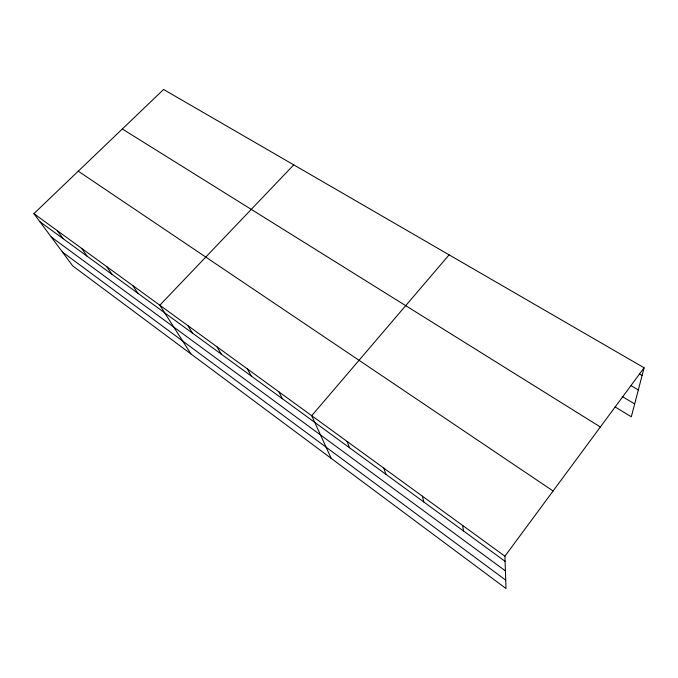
<?xml version="1.0" encoding="UTF-8"?>
<svg xmlns="http://www.w3.org/2000/svg" width="678" height="678" viewBox="0 0 678 678"><rect width="100%" height="100%" fill="white"/><g stroke="black" fill="none" stroke-linecap="round" stroke-linejoin="round"><path stroke-width="1.02" d="M644.1 367.781L504.915 556.206L506.008 588.529L72.724 265.912L33.9 213.655L163.584 89.471L644.1 367.781L631.311 416.784L615.022 406.885M449.116 254.843L311.719 415.699L331.203 458.37M293.76 164.864L159.813 305.227L190.933 353.924M639.371 373.909L642.083 375.493M631.133 385.689L638.32 389.943M622.209 396.477L634.659 403.961M122.32 128.989L600.352 426.996M78.258 171.187L553.087 490.991M33.9 213.655L504.915 556.206M39.909 221.74L505.085 561.325M51.265 237.02L505.407 570.884M62.41 252.021L505.72 580.114M57.333 230.698L63.139 238.707M81.589 248.343L87.191 256.259M106.726 266.624L112.09 274.437M132.778 285.574L137.897 293.277M187.874 325.643L192.425 333.084M217.028 346.839L221.257 354.128M247.343 368.883L251.207 375.993M278.878 391.825L282.353 398.732M347 441.361L349.577 447.802M383.841 468.159L385.909 474.32M422.369 496.177L423.86 502.025M462.684 525.492L463.54 531.001"/></g></svg>
